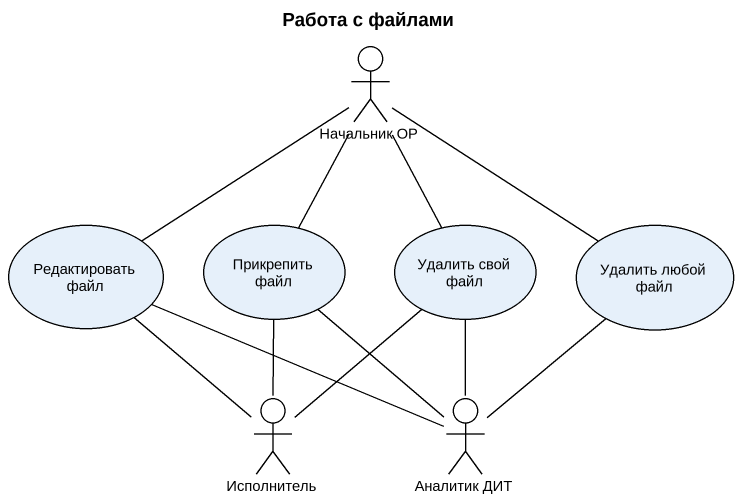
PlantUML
@startuml
title Работа с файлами
actor "Начальник ОР" as Начальник_ОР
usecase "Редактировать файл" as Редактировать_файл
usecase "Прикрепить файл" as Прикрепить_файл
usecase "Удалить свой файл" as Удалить_свой_файл
usecase "Удалить любой файл" as Удалить_любой_файл
actor Исполнитель
actor "Аналитик ДИТ" as Аналитик_ДИТ
Начальник_ОР -left- Редактировать_файл
Начальник_ОР -- Прикрепить_файл
Начальник_ОР -- Удалить_свой_файл
Начальник_ОР -- Удалить_любой_файл
Исполнитель -up- Редактировать_файл
Исполнитель -up- Прикрепить_файл
Исполнитель -up- Удалить_свой_файл
Аналитик_ДИТ -left- Редактировать_файл
Аналитик_ДИТ -up- Прикрепить_файл
Аналитик_ДИТ -up- Удалить_свой_файл
Аналитик_ДИТ -up- Удалить_любой_файл
@enduml
